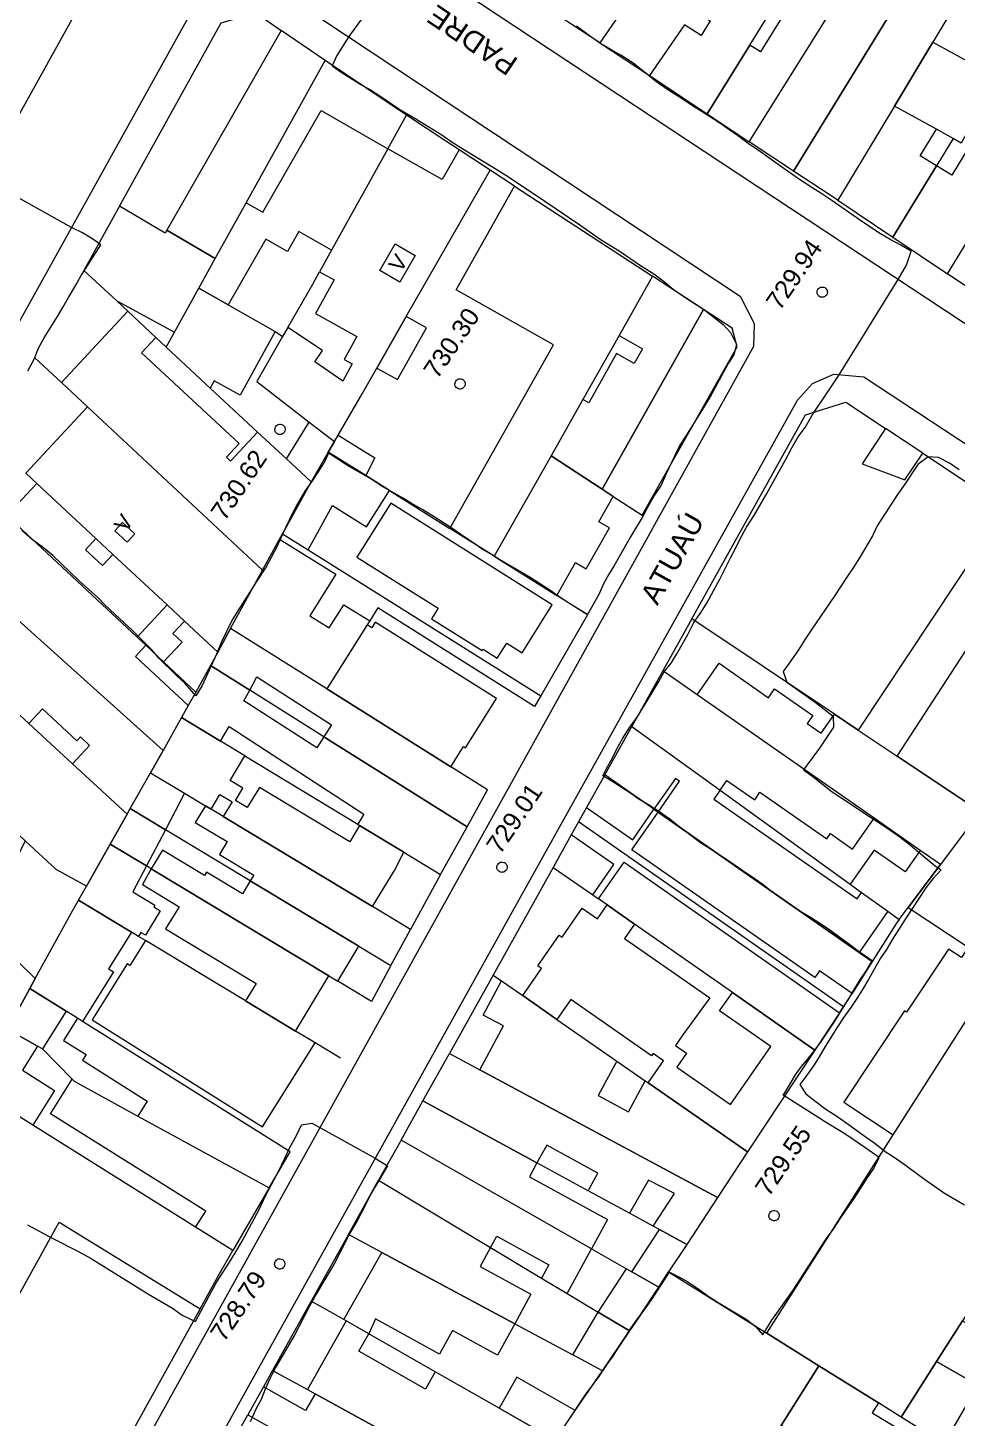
# Model space of a CAD drawing. Header units: metres. Extents: x 325024 to 7190115, y 7391967 to 10157759.
# Drawn here: x 325804.2 to 325894, y 7392472.1 to 7392606.5 of the extents above; entities that cross this region are included whole.
import ezdxf
from ezdxf.enums import TextEntityAlignment as Align

# ---------------------------------------------------------------- set-up
doc = ezdxf.new("R2010")
doc.units = ezdxf.units.M
doc.layers.get('0').update_dxf_attribs({"lineweight": 18})
for name, color, linetype, lineweight in [('100_SIST_VIARIO_MEIO_FIO', 1, 'Continuous', 18), ('160_P_SIMP_ASF_TOP', 7, 'Continuous', 18), ('206_MURO_E_MURO_ARRIMO', 7, 'Continuous', 18), ('214_PROJ_BEIRAL_EDIF', 10, 'Continuous', 18), ('600_CURVA_MESTRA', 14, 'Continuous', 18), ('604_CURVA_INTERM', 7, 'Continuous', 18), ('606_PTO_COTADO', 7, 'Continuous', 18), ('608_PTO_COTADO_INTERVIA', 1, 'Continuous', 18)]:
    doc.layers.add(name, color=color, linetype=linetype, lineweight=lineweight)
doc.styles.add('Style-Arial', font='arial.ttf', dxfattribs={"height": 1.75})

# ---------------------------------------------------------------- blocks, each defined once
blk = doc.blocks.new('SP09')
at = {"color": 0, "linetype": 'Continuous'}
blk.add_lwpolyline([(-0.03, -0.51), (-0.14, -0.49), (-0.24, -0.46), (-0.31, -0.42), (-0.35, -0.39), (-0.42, -0.31), (-0.47, -0.24), (-0.51, -0.15), (-0.52, -0.09), (-0.52, 0.03), (-0.51, 0.11), (-0.48, 0.2), (-0.44, 0.27), (-0.4, 0.33), (-0.32, 0.39), (-0.23, 0.44), (-0.15, 0.48), (-0.1, 0.48), (-0.03, 0.48), (0.08, 0.48), (0.19, 0.44), (0.27, 0.4), (0.35, 0.32), (0.41, 0.23), (0.46, 0.11), (0.48, 0.03), (0.48, -0.03), (0.47, -0.08), (0.44, -0.21), (0.38, -0.3), (0.31, -0.38), (0.23, -0.44), (0.1, -0.49), (0.02, -0.51)], close=True, dxfattribs=at)
blk = doc.blocks.new('SP10')
at = {"color": 0, "linetype": 'Continuous'}
blk.add_lwpolyline([(-0.03, -0.51), (-0.14, -0.49), (-0.24, -0.46), (-0.31, -0.42), (-0.35, -0.39), (-0.42, -0.31), (-0.47, -0.24), (-0.51, -0.15), (-0.52, -0.09), (-0.52, 0.03), (-0.51, 0.11), (-0.48, 0.2), (-0.44, 0.27), (-0.4, 0.33), (-0.32, 0.39), (-0.23, 0.44), (-0.15, 0.48), (-0.1, 0.48), (-0.03, 0.48), (0.08, 0.48), (0.19, 0.44), (0.27, 0.4), (0.35, 0.32), (0.41, 0.23), (0.46, 0.11), (0.48, 0.03), (0.48, -0.03), (0.47, -0.08), (0.44, -0.21), (0.38, -0.3), (0.31, -0.38), (0.23, -0.44), (0.1, -0.49), (0.02, -0.51)], close=True, dxfattribs=at)

msp = doc.modelspace()

# ---------------------------------------------------------------- linework, layer by layer
at = {"layer": '100_SIST_VIARIO_MEIO_FIO'}
for points in [[(325829.756, 7392625.621), (325829.148, 7392623.53), (325829.717, 7392621.383), (325831.321, 7392619.845), (325896.185, 7392576.98), (325902.788, 7392573.073), (325904.999, 7392573.255), (325906.255, 7392574.057), (325946.57, 7392646.367), (325946.547, 7392648.598), (325945.579, 7392650.61), (325944.539, 7392651.604), (325875.001, 7392700.06), (325872.066, 7392699.871), (325869.907, 7392697.844), (325852.92, 7392667.337)], [(325689.701, 7392691.542), (325691.959, 7392694.463), (325694.711, 7392695.542), (325697.594, 7392694.894), (325779.027, 7392642.401), (325810.75, 7392621.6), (325812.201, 7392618.997), (325812.539, 7392616.036), (325812.024, 7392613.854), (325761.386, 7392522.567), (325740.846, 7392486.005), (325738.907, 7392484.898), (325736.683, 7392484.696), (325734.298, 7392485.62), (325654.002, 7392544.771), (325614.733, 7392573.042), (325613.62, 7392575.791), (325613.79, 7392578.02), (325614.797, 7392579.998), (325664.897, 7392654.489)], [(325793.183, 7392441.832), (325757.595, 7392468.158), (325749.967, 7392474.051), (325748.754, 7392476.766), (325748.723, 7392479.004), (325749.281, 7392480.778), (325820.965, 7392609.833), (325822.818, 7392611.081), (325825.018, 7392611.464), (325827.831, 7392610.539), (325873.017, 7392580.576), (325874.357, 7392577.937), (325874.294, 7392575.705), (325800.201, 7392442.235), (325798.357, 7392440.976), (325796.155, 7392440.614), (325794.273, 7392441.082)], [(325878.555, 7392570.516), (325880.018, 7392572.117), (325882.064, 7392573.008), (325884.985, 7392572.755), (325946.559, 7392532.212), (325947.981, 7392524.986), (325869.288, 7392390.588), (325863.513, 7392389.4), (325806.428, 7392431.976), (325805.139, 7392433.802), (325804.619, 7392435.977), (325804.942, 7392438.19), (325850.689, 7392520.508)]]:
    msp.add_lwpolyline(points, close=True, dxfattribs=at)
at = {"layer": '206_MURO_E_MURO_ARRIMO'}
for p, q in [((325859.457, 7392605.041), (325864.24, 7392601.879)), ((325840.785, 7392598.072), (325832.903, 7392603.337)), ((325844.555, 7392595.554), (325840.785, 7392598.072)), ((325845.856, 7392594.704), (325844.555, 7392595.554)), ((325851.223, 7392591.199), (325848.84, 7392592.755)), ((325890.663, 7392565.393), (325887.078, 7392567.777)), ((325858.261, 7392549.76), (325853.742, 7392541.934)), ((325868.348, 7392549.382), (325865.544, 7392544.354)), ((325853.742, 7392541.934), (325853.15, 7392540.909)), ((325858.174, 7392531.139), (325857.404, 7392529.759)), ((325857.404, 7392529.759), (325856.699, 7392528.493)), ((325854.948, 7392525.353), (325849.141, 7392514.941)), ((325844.061, 7392524.677), (325841.164, 7392519.355)), ((325839.264, 7392515.865), (325837.376, 7392512.396)), ((325849.141, 7392514.941), (325844.912, 7392507.359)), ((325835.153, 7392489.859), (325831.567, 7392483.43)), ((325822.757, 7392486.198), (325823.98, 7392488.311)), ((325820.812, 7392482.683), (325822.757, 7392486.198)), ((325831.567, 7392483.43), (325827.834, 7392476.735)), ((325827.834, 7392476.735), (325826.947, 7392475.144))]:
    msp.add_line(p, q, dxfattribs=at)
for points in [[(325838.978, 7392594.818), (325840.785, 7392598.072)], [(325893.595, 7392595.803), (325891.989, 7392593.165)], [(325829.284, 7392577.52), (325831.71, 7392581.728), (325832.376, 7392582.927)], [(325813.826, 7392579.106), (325812.761, 7392580.098)], [(325817.549, 7392575.641), (325816.544, 7392576.576)], [(325828.091, 7392577.136), (325828.227, 7392577.058), (325828.783, 7392576.652)], [(325807.415, 7392572.22), (325804.847, 7392574.616)], [(325821.802, 7392571.682), (325826.377, 7392567.423)], [(325839.112, 7392561.787), (325844.954, 7392558.118)], [(325831.276, 7392556.043), (325853.742, 7392541.934)], [(325853.15, 7392540.909), (325837.995, 7392550.427), (325837.211, 7392549.178)], [(325858.261, 7392549.76), (325855.294, 7392551.624)], [(325815.574, 7392546.815), (325817.296, 7392545.207)], [(325832.782, 7392537.981), (325825.615, 7392542.482)], [(325825.149, 7392536.126), (325836.066, 7392529.517)], [(325871.077, 7392532.809), (325883.664, 7392523.717)], [(325864.689, 7392530.967), (325865.086, 7392530.689)], [(325825.668, 7392524.058), (325817.477, 7392528.994)], [(325883.014, 7392511.883), (325857.404, 7392529.759)], [(325816.101, 7392525.215), (325815.636, 7392525.496)], [(325858.77, 7392522.685), (325859.316, 7392522.304)], [(325888.388, 7392520.305), (325888.056, 7392519.862), (325885.773, 7392516.249)], [(325815.528, 7392518.28), (325814.851, 7392518.687)], [(325837.376, 7392512.396), (325834.13, 7392514.352)], [(325849.141, 7392514.941), (325849.95, 7392514.379)], [(325883.014, 7392511.883), (325883.83, 7392513.175)], [(325882.629, 7392511.302), (325883.014, 7392511.883)], [(325805.596, 7392507.816), (325808.455, 7392504.871)], [(325834.404, 7392506.905), (325831.942, 7392508.389)], [(325861.097, 7392506.632), (325863.845, 7392504.723)], [(325820.389, 7392490.565), (325804.659, 7392500.439)], [(325858.334, 7392494.092), (325853.382, 7392496.784)], [(325864.612, 7392490.679), (325862.327, 7392491.921)], [(325848.889, 7392488.615), (325853.822, 7392485.654)], [(325858.654, 7392488.483), (325862.046, 7392486.549)], [(325834.709, 7392481.639), (325831.567, 7392483.43)], [(325856.285, 7392484.175), (325859.307, 7392482.362)], [(325851.228, 7392481.238), (325856.833, 7392478.233)], [(325843.548, 7392476.601), (325837.118, 7392480.266)], [(325827.834, 7392476.735), (325831.204, 7392474.883)]]:
    msp.add_lwpolyline(points, dxfattribs=at)
at = {"layer": '214_PROJ_BEIRAL_EDIF'}
for points in [[(325893.463, 7392617.597), (325894.867, 7392619.888), (325897.019, 7392623.401), (325901.133, 7392620.804), (325899.359, 7392617.993), (325896.485, 7392613.186), (325891.647, 7392605.125), (325887.925, 7392598.924), (325882.462, 7392589.833), (325878.186, 7392592.659)], [(325867.63, 7392606.776), (325864.24, 7392601.879), (325869.843, 7392598.175), (325873.954, 7392604.834), (325882.038, 7392617.931), (325878.661, 7392620.037), (325873.351, 7392611.522), (325872.526, 7392612.036), (325869.666, 7392607.45), (325870.128, 7392607.161), (325869.256, 7392605.762)], [(325893.463, 7392617.597), (325878.186, 7392592.659), (325873.904, 7392595.491), (325881.218, 7392607.213), (325881.791, 7392608.131), (325884.894, 7392613.105), (325887.475, 7392611.524), (325888.499, 7392613.196), (325888.096, 7392613.443), (325891.411, 7392618.854)], [(325859.457, 7392605.041), (325855.826, 7392607.441), (325858.197, 7392610.867), (325861.775, 7392608.391)], [(325881.218, 7392607.213), (325878.088, 7392609.164), (325874.986, 7392604.19), (325873.954, 7392604.834), (325869.843, 7392598.175), (325873.904, 7392595.491)], [(325813.041, 7392589.27), (325822.853, 7392606.991), (325826.199, 7392607.942), (325828.661, 7392606.251), (325817.601, 7392586.942), (325817.439, 7392586.65)], [(325893.595, 7392595.803), (325891.983, 7392596.691), (325887.925, 7392598.924), (325891.647, 7392605.125), (325897.704, 7392601.791), (325900.843, 7392607.495), (325914.195, 7392600.147), (325908.562, 7392589.913), (325895.384, 7392597.166), (325894.393, 7392595.364)], [(325825.272, 7392589.593), (325832.903, 7392603.337), (325828.661, 7392606.251), (325817.601, 7392586.942), (325822.281, 7392584.206)], [(325891.989, 7392593.165), (325890.418, 7392594.121), (325891.983, 7392596.691), (325887.925, 7392598.924), (325882.462, 7392589.833), (325887.784, 7392586.26)], [(325838.978, 7392594.818), (325833.525, 7392584.996), (325830.367, 7392586.801), (325829.263, 7392584.869), (325827.16, 7392586.071), (325823.535, 7392579.731), (325820.701, 7392581.346), (325822.281, 7392584.206), (325825.272, 7392589.593), (325826.88, 7392588.673), (325832.508, 7392598.517)], [(325834.166, 7392567.143), (325836.469, 7392571.119), (325837.898, 7392573.618), (325840.748, 7392578.602), (325848.84, 7392592.755), (325845.856, 7392594.704), (325844.211, 7392591.826), (325838.978, 7392594.818), (325833.525, 7392584.996), (325832.376, 7392582.927), (325833.78, 7392582.148), (325831.964, 7392578.877), (325835.967, 7392576.654), (325834.74, 7392574.445), (325835.526, 7392574.009), (325834.603, 7392572.346), (325831.914, 7392574.206), (325832.648, 7392575.326), (325829.284, 7392577.52), (325828.783, 7392576.652), (325826.29, 7392572.326), (325831.378, 7392568.397), (325833.806, 7392566.523)], [(325891.989, 7392593.165), (325887.784, 7392586.26), (325893.069, 7392582.713), (325895.604, 7392586.878), (325896.253, 7392587.943), (325896.906, 7392589.016), (325899.17, 7392592.735), (325895.108, 7392594.97), (325893.463, 7392592.268)], [(325844.954, 7392558.118), (325854.989, 7392575.857), (325845.561, 7392581.191), (325851.223, 7392591.199), (325864.561, 7392582.488), (325861.319, 7392576.757), (325857.822, 7392570.576), (325854.74, 7392565.129), (325849.248, 7392555.421)], [(325813.041, 7392589.27), (325809.595, 7392583.046), (325812.761, 7392580.098), (325818.354, 7392577.097), (325820.701, 7392581.346), (325822.281, 7392584.206), (325817.601, 7392586.942), (325817.439, 7392586.65)], [(325895.604, 7392586.878), (325899.455, 7392584.533), (325900.104, 7392585.598), (325907.394, 7392581.16), (325904.872, 7392576.664), (325904.19, 7392576.428), (325903.476, 7392576.232), (325902.791, 7392576.187), (325893.069, 7392582.713)], [(325839.677, 7392585.616), (325841.618, 7392584.506), (325840.14, 7392581.921), (325838.199, 7392583.031)], [(325820.701, 7392581.346), (325823.535, 7392579.731), (325828.091, 7392577.136), (325824.689, 7392571.008), (325822.196, 7392572.392), (325821.802, 7392571.682), (325817.549, 7392575.641), (325818.354, 7392577.097)], [(325857.822, 7392570.576), (325854.74, 7392565.129), (325859.683, 7392561.905), (325869.487, 7392579.27), (325864.561, 7392582.488), (325861.319, 7392576.757), (325863.576, 7392575.48), (325862.767, 7392574.05), (325861.069, 7392575.01), (325858.382, 7392570.259)], [(325831.542, 7392562.614), (325829.166, 7392564.826), (325826.377, 7392567.423), (325823.772, 7392564.625), (325823.36, 7392565.008), (325824.584, 7392566.322), (325815.163, 7392575.093), (325816.544, 7392576.576), (325813.826, 7392579.106), (325807.415, 7392572.22), (325809.935, 7392569.868), (325826.856, 7392554.076), (325828.503, 7392557.087), (325828.787, 7392557.607), (325831.25, 7392562.112)], [(325840.748, 7392578.602), (325837.898, 7392573.618), (325839.886, 7392572.494), (325842.713, 7392577.491)], [(325860.75, 7392561.209), (325863.551, 7392559.382), (325872.736, 7392575.653), (325872.248, 7392577.467), (325869.487, 7392579.27), (325859.683, 7392561.905)], [(325819.312, 7392549.149), (325822.523, 7392546.152), (325823.772, 7392548.436), (325826.856, 7392554.076), (325809.935, 7392569.868), (325803.973, 7392563.464), (325805.045, 7392562.464), (325810.749, 7392557.14), (325812.396, 7392555.603), (325817.627, 7392550.721)], [(325882.129, 7392540.157), (325868.348, 7392549.382), (325879.34, 7392569.091), (325883.235, 7392570.332), (325887.078, 7392567.777), (325884.8, 7392564.352), (325888.948, 7392562.814), (325890.663, 7392565.393), (325898.672, 7392560.067), (325884.415, 7392538.627)], [(325831.542, 7392562.614), (325829.166, 7392564.826), (325831.378, 7392568.397), (325833.806, 7392566.523), (325833.21, 7392565.493)], [(325834.166, 7392567.143), (325837.699, 7392564.924), (325836.834, 7392563.217), (325833.21, 7392565.493), (325833.806, 7392566.523)], [(325839.112, 7392561.787), (325836.834, 7392563.217), (325833.21, 7392565.493), (325831.542, 7392562.614), (325831.25, 7392562.112), (325828.787, 7392557.607), (325831.276, 7392556.043), (325833.617, 7392560.32), (325836.892, 7392558.252)], [(325855.294, 7392551.624), (325857.094, 7392554.806), (325858.139, 7392554.215), (325860.375, 7392558.168), (325859.356, 7392558.745), (325860.75, 7392561.209), (325859.683, 7392561.905), (325854.74, 7392565.129), (325849.248, 7392555.421)], [(325812.396, 7392555.603), (325811.387, 7392554.522), (325809.74, 7392556.059), (325810.749, 7392557.14), (325805.045, 7392562.464), (325802.14, 7392559.352), (325814.723, 7392547.609), (325817.627, 7392550.721)], [(325819.678, 7392540.988), (325819.026, 7392539.832), (325817.24, 7392536.663), (325799.977, 7392552.153), (325801.228, 7392553.493), (325798.022, 7392556.484), (325801.369, 7392560.071), (325802.14, 7392559.352), (325814.723, 7392547.609), (325815.574, 7392546.815), (325814.578, 7392545.748)], [(325839.245, 7392560.546), (325835.979, 7392555.346), (325843.838, 7392550.41), (325843.196, 7392549.387), (325848.093, 7392546.312), (325848.173, 7392546.44), (325849.539, 7392545.582), (325850.451, 7392547.035), (325851.946, 7392546.095), (325854.862, 7392550.738)], [(325812.572, 7392557.883), (325813.326, 7392558.693), (325814.518, 7392557.583), (325813.764, 7392556.773)], [(325828.503, 7392557.087), (325833.928, 7392553.68), (325831.416, 7392549.681), (325833.309, 7392548.492), (325834.721, 7392550.741), (325837.211, 7392549.178), (325836.97, 7392548.794), (325833.075, 7392542.594), (325823.772, 7392548.436), (325826.856, 7392554.076)], [(325896.201, 7392530.737), (325888.179, 7392536.107), (325902.25, 7392557.687), (325910.313, 7392552.326), (325896.406, 7392531.011)], [(325808.485, 7392535.374), (325813.765, 7392530.498), (325814.073, 7392531.044), (325816.023, 7392534.503), (325817.24, 7392536.663), (325799.977, 7392552.153), (325797.628, 7392554.26), (325794.702, 7392551.125), (325797.952, 7392548.092), (325796.453, 7392546.485), (325796.983, 7392545.996), (325804.263, 7392539.273), (325805.583, 7392540.688), (325808.903, 7392537.59), (325809.252, 7392537.963), (325810.133, 7392537.14)], [(325896.406, 7392531.011), (325896.201, 7392530.737), (325892.374, 7392525.627), (325889.265, 7392521.476), (325895.062, 7392517.632), (325894.398, 7392516.63), (325893.144, 7392517.461), (325889.096, 7392511.356), (325888.895, 7392511.489), (325883.039, 7392502.657), (325887.815, 7392499.49), (325918.212, 7392547.073), (325911.534, 7392551.513), (325899.103, 7392532.448), (325902.313, 7392530.355), (325900.851, 7392528.113)], [(325817.296, 7392545.207), (325819.087, 7392547.127), (325818.199, 7392547.955), (325819.312, 7392549.149), (325822.523, 7392546.152), (325821.82, 7392544.866), (325820.415, 7392542.297)], [(325833.075, 7392542.594), (325845.054, 7392535.07), (325846.284, 7392537.028), (325846.461, 7392536.918), (325849.455, 7392541.685), (325837.745, 7392549.039), (325837.416, 7392548.514), (325836.97, 7392548.794)], [(325825.615, 7392542.482), (325826.296, 7392543.754), (325833.528, 7392539.14), (325832.782, 7392537.981), (325846.624, 7392529.287), (325848.601, 7392532.843), (325845.054, 7392535.07), (325833.075, 7392542.594), (325823.772, 7392548.436), (325822.523, 7392546.152), (325821.82, 7392544.866)], [(325906.035, 7392499.515), (325905.469, 7392498.63), (325902.065, 7392493.309), (325899.461, 7392489.239), (325897.346, 7392485.933), (325894.518, 7392481.512), (325892.008, 7392477.589), (325888.578, 7392472.227), (325886.377, 7392473.601), (325880.63, 7392477.187), (325875.58, 7392480.337), (325887.815, 7392499.49), (325918.212, 7392547.073), (325931.014, 7392538.56), (325925.813, 7392530.431), (325922.363, 7392525.038), (325919.038, 7392519.84), (325916.476, 7392515.835), (325913.992, 7392511.953), (325911.616, 7392508.238), (325908.955, 7392504.08)], [(325796.983, 7392545.996), (325804.263, 7392539.273), (325808.485, 7392535.374), (325813.765, 7392530.498), (325812.135, 7392527.605), (325809.841, 7392523.536), (325806.917, 7392525.137), (325803.9, 7392527.923), (325803.33, 7392528.45), (325791.943, 7392538.965), (325791.159, 7392539.689)], [(325882.129, 7392540.157), (325884.415, 7392538.627), (325888.179, 7392536.107), (325896.201, 7392530.737), (325892.374, 7392525.627), (325890.416, 7392526.993), (325885.962, 7392530.102), (325868.856, 7392542.043), (325870.98, 7392545.086), (325875.751, 7392541.755), (325876.341, 7392542.599), (325880.031, 7392540.023), (325879.507, 7392539.271), (325880.854, 7392538.331)], [(325825.615, 7392542.482), (325821.82, 7392544.866), (325820.415, 7392542.297), (325819.678, 7392540.988), (325819.026, 7392539.832), (325822.787, 7392537.556), (325823.637, 7392538.961), (325836.65, 7392530.483), (325836.066, 7392529.517), (325836.241, 7392529.412), (325840.504, 7392526.831), (325844.061, 7392524.677), (325846.624, 7392529.287), (325832.782, 7392537.981), (325832.093, 7392536.91), (325825.056, 7392541.437)], [(325871.077, 7392532.809), (325871.742, 7392533.762), (325874.423, 7392531.89), (325874.928, 7392532.613), (325881.38, 7392528.11), (325881.74, 7392528.625), (325883.885, 7392527.127), (325885.962, 7392530.102), (325868.856, 7392542.043), (325865.544, 7392544.354), (325862.543, 7392538.973)], [(325823.066, 7392530.26), (325837.494, 7392521.566), (325839.601, 7392525.061), (325840.504, 7392526.831), (325836.241, 7392529.412), (325835.287, 7392527.828), (325826.559, 7392533.087), (325825.383, 7392531.134), (325824.247, 7392531.818), (325824.955, 7392532.994), (325823.713, 7392533.743), (325825.149, 7392536.126), (325822.787, 7392537.556), (325819.026, 7392539.832), (325817.24, 7392536.663), (325816.023, 7392534.503), (325819.328, 7392532.512), (325821.33, 7392531.305), (325821.877, 7392530.976), (325822.739, 7392532.407), (325823.928, 7392531.691)], [(325871.077, 7392532.809), (325870.483, 7392531.958), (325884.319, 7392522.3), (325884.757, 7392522.928), (325887.28, 7392521.105), (325884.507, 7392517.133), (325865.086, 7392530.689), (325867.17, 7392533.675), (325866.773, 7392533.953), (325864.689, 7392530.967), (325859.93, 7392534.288), (325862.543, 7392538.973)], [(325819.328, 7392532.512), (325817.477, 7392528.994), (325814.073, 7392531.044), (325816.023, 7392534.503)], [(325864.689, 7392530.967), (325859.93, 7392534.288), (325858.174, 7392531.139), (325862.635, 7392528.025)], [(325817.477, 7392528.994), (325815.636, 7392525.496), (325812.135, 7392527.605), (325813.765, 7392530.498), (325814.073, 7392531.044)], [(325837.494, 7392521.566), (325823.066, 7392530.26), (325821.877, 7392530.976), (325821.33, 7392531.305), (325820.355, 7392529.687), (325823.421, 7392527.84), (325822.681, 7392526.611), (325826.001, 7392524.611), (325825.668, 7392524.058), (325836.166, 7392517.732), (325839.264, 7392515.865), (325841.164, 7392519.355)], [(325885.773, 7392516.249), (325883.83, 7392513.175), (325880.689, 7392515.367), (325880.226, 7392514.704), (325862.543, 7392527.047), (325865.086, 7392530.689), (325884.507, 7392517.133)], [(325803.9, 7392527.923), (325801.343, 7392522.759), (325797.611, 7392526.242), (325795.346, 7392523.815), (325798.445, 7392520.825), (325801.323, 7392518.049), (325804.889, 7392514.609), (325808.341, 7392520.875), (325809.071, 7392522.17), (325809.841, 7392523.536), (325806.917, 7392525.137)], [(325815.636, 7392525.496), (325814.311, 7392522.978), (325816.451, 7392521.689), (325816.353, 7392521.527), (325816.961, 7392521.161), (325815.534, 7392518.793), (325815.08, 7392519.067), (325814.851, 7392518.687), (325814.194, 7392519.083), (325809.071, 7392522.17), (325809.841, 7392523.536), (325812.135, 7392527.605)], [(325858.77, 7392522.685), (325860.818, 7392525.618), (325856.699, 7392528.493), (325854.948, 7392525.353)], [(325816.101, 7392525.215), (325833.264, 7392514.874), (325834.13, 7392514.352), (325836.166, 7392517.732), (325825.668, 7392524.058), (325824.917, 7392522.811), (325821.451, 7392524.9), (325821.251, 7392524.567), (325817.187, 7392527.016)], [(325888.388, 7392520.305), (325889.265, 7392521.476), (325892.374, 7392525.627), (325890.416, 7392526.993), (325888.97, 7392524.922), (325885.967, 7392527.018), (325883.664, 7392523.717), (325884.757, 7392522.928), (325887.28, 7392521.105)], [(325816.101, 7392525.215), (325815.251, 7392523.682), (325818.789, 7392521.55), (325817.491, 7392519.396), (325826.234, 7392514.128), (325825.218, 7392512.441), (325830.045, 7392509.532), (325833.264, 7392514.874)], [(325882.629, 7392511.302), (325880.241, 7392507.698), (325872.267, 7392513.264), (325862.811, 7392519.864), (325860.152, 7392521.721), (325859.316, 7392522.304), (325861.791, 7392525.848)], [(325809.071, 7392522.17), (325814.194, 7392519.083), (325811.979, 7392515.555), (325812.464, 7392515.25), (325809.457, 7392510.46), (325808.966, 7392510.768), (325807.878, 7392511.451), (325804.364, 7392513.657), (325804.889, 7392514.609), (325808.341, 7392520.875)], [(325872.267, 7392513.264), (325880.241, 7392507.698), (325873.724, 7392497.858), (325864.12, 7392504.532), (325865.598, 7392506.657), (325864.605, 7392507.347), (325864.459, 7392507.137), (325856.637, 7392512.573), (325855.305, 7392510.657), (325851.997, 7392512.956), (325853.827, 7392515.589), (325853.462, 7392515.843), (325855.519, 7392518.802), (325855.8, 7392518.607), (325857.739, 7392521.398), (325859.215, 7392520.373), (325860.152, 7392521.721), (325862.811, 7392519.864), (325861.852, 7392518.485), (325870.101, 7392512.752), (325867.472, 7392509.164), (325866.767, 7392508.151), (325867.844, 7392507.402), (325866.893, 7392506.034), (325872.074, 7392502.433), (325875.977, 7392508.05), (325871.032, 7392511.486)], [(325801.323, 7392518.049), (325804.889, 7392514.609), (325804.364, 7392513.657), (325802.839, 7392510.889), (325800.263, 7392513.374), (325801.523, 7392514.68), (325799.736, 7392516.405)], [(325831.942, 7392508.389), (325830.045, 7392509.532), (325825.218, 7392512.441), (325815.528, 7392518.28), (325814.021, 7392515.879), (325813.781, 7392516.029), (325810.384, 7392510.617), (325826.852, 7392500.28)], [(325849.95, 7392514.379), (325851.997, 7392512.956), (325855.305, 7392510.657), (325861.097, 7392506.632), (325859.308, 7392503.297), (325862.236, 7392501.726), (325863.845, 7392504.723), (325864.12, 7392504.532), (325873.724, 7392497.858), (325870.832, 7392493.451), (325847.849, 7392505.783), (325850.132, 7392510.037), (325848.182, 7392511.083)], [(325805.114, 7392508.087), (325802.2, 7392509.728), (325802.839, 7392510.889), (325804.364, 7392513.657), (325807.878, 7392511.451), (325805.596, 7392507.816)], [(325827.484, 7392494.363), (325829.514, 7392497.87), (325809.457, 7392510.46), (325808.966, 7392510.768), (325807.623, 7392508.628), (325809.796, 7392507.265), (325809.445, 7392506.707), (325815.717, 7392502.77), (325814.798, 7392501.306)], [(325800.469, 7392506.65), (325801.185, 7392507.886), (325802.2, 7392509.728), (325805.114, 7392508.087), (325803.645, 7392505.746), (325806.762, 7392503.79), (325804.659, 7392500.439), (325798.948, 7392504.024)], [(325853.382, 7392496.784), (325842.357, 7392502.777), (325844.912, 7392507.359), (325847.849, 7392505.783), (325870.832, 7392493.451), (325867.857, 7392488.915), (325865.222, 7392490.348), (325864.612, 7392490.679), (325866.682, 7392493.824), (325864.153, 7392495.124), (325862.327, 7392491.921), (325858.334, 7392494.092), (325859.263, 7392495.781), (325854.324, 7392498.497)], [(325820.389, 7392490.565), (325821.37, 7392492.126), (325806.366, 7392501.544), (325808.455, 7392504.871), (325808.648, 7392504.673), (325814.798, 7392501.306), (325827.484, 7392494.363), (325823.98, 7392488.311)], [(325853.382, 7392496.784), (325852.651, 7392495.455), (325860.204, 7392491.303), (325858.654, 7392488.483), (325840.239, 7392498.98), (325842.357, 7392502.777)], [(325848.889, 7392488.615), (325849.487, 7392489.703), (325854.525, 7392486.933), (325853.822, 7392485.654), (325856.285, 7392484.175), (325858.654, 7392488.483), (325840.239, 7392498.98), (325838.078, 7392495.104)], [(325851.228, 7392481.238), (325838.371, 7392488.132), (325835.153, 7392489.859), (325838.078, 7392495.104), (325848.889, 7392488.615), (325847.883, 7392486.785), (325852.794, 7392484.086)], [(325820.812, 7392482.683), (325802.784, 7392450.101), (325788.815, 7392457.83), (325807.199, 7392491.055)], [(325865.145, 7392484.783), (325862.544, 7392486.266), (325865.222, 7392490.348), (325867.857, 7392488.915), (325866.106, 7392486.248)], [(325837.118, 7392480.266), (325834.939, 7392481.508), (325834.709, 7392481.639), (325838.371, 7392488.132), (325851.228, 7392481.238), (325849.554, 7392478.192), (325845.213, 7392480.579), (325843.967, 7392478.312), (325837.774, 7392481.717)], [(325866.809, 7392455.269), (325865.895, 7392453.783), (325862.323, 7392455.998), (325863.196, 7392457.406), (325851.482, 7392464.669), (325855.122, 7392470.003), (325857.067, 7392472.848), (325859.698, 7392476.696), (325862.331, 7392480.547), (325863.198, 7392481.816), (325865.145, 7392484.783), (325866.106, 7392486.248), (325875.58, 7392480.337), (325880.63, 7392477.187), (325876.984, 7392471.416), (325874.54, 7392467.546), (325872.012, 7392463.544), (325869.179, 7392459.059), (325867.675, 7392456.678)], [(325865.145, 7392484.783), (325863.198, 7392481.816), (325862.331, 7392480.547), (325859.307, 7392482.362), (325862.046, 7392486.549), (325862.544, 7392486.266)], [(325856.833, 7392478.233), (325859.307, 7392482.362), (325862.331, 7392480.547), (325859.698, 7392476.696)], [(325847.169, 7392466.107), (325851.019, 7392463.991), (325851.482, 7392464.669), (325855.122, 7392470.003), (325849.726, 7392473.079), (325843.548, 7392476.601), (325842.595, 7392474.929), (325836.166, 7392478.594), (325837.118, 7392480.266), (325834.939, 7392481.508), (325831.204, 7392474.883), (325831.939, 7392474.479), (325846.186, 7392466.647), (325847.643, 7392469.377), (325848.66, 7392468.818)], [(325898.293, 7392479.345), (325895.977, 7392475.311), (325892.008, 7392477.589), (325894.518, 7392481.512)], [(325898.568, 7392458.433), (325884.238, 7392467.053), (325883.034, 7392467.777), (325884.174, 7392469.672), (325882.507, 7392470.675), (325881.367, 7392468.78), (325880.77, 7392469.139), (325876.984, 7392471.416), (325880.63, 7392477.187), (325886.377, 7392473.601), (325885.791, 7392472.626), (325890.109, 7392470.029), (325890.653, 7392470.933), (325896.068, 7392467.823), (325900.747, 7392465.136), (325899.453, 7392462.985), (325900.814, 7392462.167)], [(325895.977, 7392475.311), (325893.682, 7392471.311), (325896.466, 7392469.713), (325898.761, 7392473.713), (325908.701, 7392468.007), (325905.772, 7392462.903), (325896.349, 7392468.312), (325896.068, 7392467.823), (325890.653, 7392470.933), (325888.578, 7392472.227), (325892.008, 7392477.589)], [(325846.186, 7392466.647), (325831.939, 7392474.479), (325831.019, 7392472.848), (325826.947, 7392475.144), (325825.436, 7392472.436), (325839.112, 7392464.724), (325839.779, 7392465.937), (325844.4, 7392463.397)], [(325849.726, 7392473.079), (325855.122, 7392470.003), (325857.067, 7392472.848), (325851.426, 7392476.063)], [(325839.643, 7392458.683), (325827.288, 7392465.65), (325823, 7392468.068), (325825.436, 7392472.436), (325839.112, 7392464.724), (325838.214, 7392463.09), (325839.627, 7392462.313), (325839.046, 7392461.256), (325840.591, 7392460.407)]]:
    msp.add_lwpolyline(points, close=True, dxfattribs=at)
at = {"layer": '600_CURVA_MESTRA', "elevation": 730}
for points in [[(325840.896, 7392613.517), (325835.18, 7392605.666), (325834.026, 7392603.832), (325833.584, 7392602.823), (325834.444, 7392602.201), (325836.345, 7392601.021), (325837.274, 7392600.506), (325838.208, 7392599.936), (325840.032, 7392598.671), (325841.66, 7392597.717), (325844.178, 7392596.142), (325845.195, 7392595.461), (325846.379, 7392594.705), (325849.757, 7392592.655), (325850.624, 7392592.1), (325854.141, 7392589.757), (325857.538, 7392587.462), (325859.495, 7392586.08), (325861.407, 7392584.868), (325863.399, 7392583.521), (325864.66, 7392582.712), (325865.566, 7392582.049), (325866.553, 7392581.238), (325867.767, 7392580.393), (325868.772, 7392579.766), (325869.602, 7392579.197), (325871.386, 7392577.829), (325872.1, 7392577.035), (325872.662, 7392575.9), (325872.397, 7392574.908), (325871.871, 7392574.047), (325870.775, 7392572.013), (325870.145, 7392570.911), (325869.604, 7392570.008), (325867.79, 7392567.108), (325867.178, 7392566.147), (325866.724, 7392565.237), (325865.788, 7392563.248), (325865.374, 7392562.287), (325864.697, 7392561.29), (325864.059, 7392560.142), (325863.562, 7392559.16), (325862.426, 7392557.302), (325860.807, 7392554.481), (325860.285, 7392553.627), (325859.819, 7392552.746), (325859.384, 7392551.787), (325858.775, 7392550.682), (325858.25, 7392549.8), (325857.311, 7392550.382), (325856.356, 7392550.947), (325855.477, 7392551.531), (325854.607, 7392552.147), (325852.708, 7392553.362), (325849.797, 7392555.062), (325849.039, 7392555.571), (325848.091, 7392556.125), (325847.264, 7392556.704), (325846.235, 7392557.352), (325845.241, 7392558.088), (325843.432, 7392559.25), (325842.344, 7392559.91), (325841.216, 7392560.549), (325840.307, 7392561.101), (325838.333, 7392562.235), (325837.249, 7392562.93), (325835.074, 7392564.18), (325834.117, 7392564.795), (325833.245, 7392565.389), (325832.831, 7392564.538), (325832.266, 7392563.634), (325831.588, 7392562.606), (325830.948, 7392561.723), (325830.25, 7392560.494), (325829.767, 7392559.591), (325828.747, 7392557.496), (325828.226, 7392556.321), (325827.191, 7392554.403), (325826.256, 7392552.989), (325824.466, 7392550.159), (325823.876, 7392549.204), (325822.887, 7392547.141), (325822.395, 7392545.975), (325821.013, 7392542.944), (325820.412, 7392541.942), (325820.019, 7392542.396), (325819.332, 7392543.144), (325818.525, 7392543.907), (325816.84, 7392545.579), (325816.173, 7392546.357), (325815.313, 7392547.227), (325814.31, 7392548.205), (325812.584, 7392549.812), (325811.644, 7392550.687), (325810.926, 7392551.44), (325810.033, 7392552.257), (325809.104, 7392553.079), (325806.589, 7392555.484), (325805.686, 7392556.249), (325804.596, 7392557.057), (325803.578, 7392557.913)], [(325856.34, 7392471.753), (325858.086, 7392474.447), (325858.713, 7392475.232), (325859.399, 7392476.15), (325860.034, 7392477.159), (325860.667, 7392478.018), (325861.9, 7392479.94), (325862.491, 7392480.85), (325863.091, 7392481.73), (325863.825, 7392482.671), (325864.457, 7392483.568), (325865.075, 7392484.5), (325866.183, 7392486.23), (325867.077, 7392485.771), (325867.972, 7392485.283), (325868.926, 7392484.659), (325869.979, 7392483.871), (325870.889, 7392483.301), (325873.696, 7392481.628), (325874.495, 7392480.972), (325875.193, 7392480.175), (325876.081, 7392481.583), (325877.429, 7392483.485), (325878.138, 7392484.499), (325878.861, 7392485.597), (325879.521, 7392486.652), (325880.21, 7392487.673), (325880.739, 7392488.554), (325881.362, 7392489.483), (325882.009, 7392490.341), (325882.721, 7392491.444), (325884.105, 7392493.428), (325884.693, 7392494.33), (325885.237, 7392495.214), (325885.922, 7392496.236), (325886.46, 7392497.326), (325885.064, 7392498.274), (325883.23, 7392499.532), (325881.157, 7392500.796), (325880.258, 7392501.385), (325877.17, 7392503.342), (325877.323, 7392503.549), (325878.367, 7392505.286), (325878.947, 7392506.119), (325879.474, 7392506.717), (325880.124, 7392507.553), (325880.878, 7392508.562), (325882.236, 7392510.594), (325882.845, 7392511.598), (325883.472, 7392512.555), (325884, 7392513.499), (325884.567, 7392514.401), (325885.219, 7392515.372), (325885.792, 7392516.322), (325885.26, 7392516.668), (325884.425, 7392517.267), (325883.628, 7392517.871), (325881.781, 7392519.218), (325880.778, 7392519.891), (325879.651, 7392520.603), (325878.449, 7392521.306), (325876.342, 7392522.799), (325875.2, 7392523.684), (325874.04, 7392524.513), (325873.179, 7392525.085), (325872.201, 7392525.773), (325871.247, 7392526.41), (325870.302, 7392527.003), (325869.177, 7392527.736), (325867.186, 7392529.229), (325866.229, 7392530.006), (325865.155, 7392530.747), (325864.245, 7392531.337), (325863.068, 7392532.054), (325862.656, 7392532.373), (325860.62, 7392533.677), (325859.739, 7392534.214), (325860.096, 7392534.894), (325860.663, 7392535.879), (325861.089, 7392536.806), (325861.684, 7392537.843), (325862.3, 7392538.814), (325863.196, 7392540.072), (325863.443, 7392540.525), (325863.996, 7392541.375), (325865.155, 7392543.324), (325865.686, 7392544.243), (325866.343, 7392545.102), (325866.893, 7392545.992), (325867.956, 7392547.858), (325868.55, 7392549.008), (325869.239, 7392550.011), (325869.828, 7392550.967), (325871.038, 7392553.216), (325872.098, 7392555.266), (325872.561, 7392556.161), (325873.024, 7392557.121), (325873.626, 7392558.231), (325874.4, 7392559.422), (325875.585, 7392561.475), (325876.755, 7392563.586), (325877.387, 7392564.735), (325878, 7392565.905), (325878.634, 7392566.953), (325879.309, 7392567.868), (325880.068, 7392569.227), (325880.965, 7392570.539), (325881.941, 7392572.006), (325882.588, 7392572.963), (325888.302, 7392582.189), (325889.095, 7392583.568), (325889.533, 7392584.921), (325888.559, 7392585.494), (325887.511, 7392586.055), (325886.434, 7392586.683), (325884.544, 7392587.956), (325881.892, 7392589.811), (325880.921, 7392590.463), (325879.944, 7392591.062), (325878.749, 7392591.833), (325876.906, 7392593.121), (325874.98, 7392594.526), (325873.797, 7392595.322), (325872.76, 7392596.078), (325870.847, 7392597.42), (325869.331, 7392598.37), (325868.409, 7392598.956), (325867.142, 7392599.793), (325865.943, 7392600.559), (325864.85, 7392601.329), (325863.778, 7392602.216), (325862.673, 7392603.075), (325861.486, 7392603.857), (325860.549, 7392604.374), (325859.551, 7392604.962), (325858.448, 7392605.739), (325857.203, 7392606.667)], [(325804.167, 7392573.343), (325804.786, 7392574.469), (325805.188, 7392575.527), (325805.757, 7392576.531), (325807.03, 7392578.582), (325807.598, 7392579.531), (325808.097, 7392580.42), (325808.796, 7392581.61), (325809.311, 7392582.556), (325810.05, 7392583.643), (325811.242, 7392585.54), (325810.364, 7392586.137), (325809.463, 7392586.674), (325808.401, 7392587.213), (325799.872, 7392591.948)]]:
    msp.add_lwpolyline(points, dxfattribs=at)
at = {"layer": '604_CURVA_INTERM', "elevation": 731}
msp.add_lwpolyline([(325894.187, 7392563.765), (325893.261, 7392564.415), (325892.2, 7392564.959), (325891.174, 7392565.028), (325890.194, 7392564.297), (325888.93, 7392562.4), (325888.215, 7392561.381), (325886.269, 7392558.377), (325885.804, 7392557.411), (325884.543, 7392555.279), (325883.937, 7392554.29), (325883.326, 7392553.393), (325882.103, 7392551.531), (325879.958, 7392548.37), (325879.309, 7392547.406), (325878.67, 7392546.375), (325877.913, 7392545.308), (325877.16, 7392544.292), (325877.536, 7392543.241), (325880.282, 7392541.319), (325882.017, 7392539.97), (325882.034, 7392538.904), (325880.679, 7392536.869), (325879.395, 7392535.119), (325879.154, 7392534.767), (325880.045, 7392534.136), (325881.917, 7392532.659), (325883.763, 7392531.441), (325884.784, 7392530.739), (325887.192, 7392529.171), (325888.342, 7392528.363), (325889.307, 7392527.613), (325891.874, 7392525.502), (325892.43, 7392525.102), (325891.648, 7392524.245), (325890.977, 7392523.365), (325888.928, 7392520.288), (325887.736, 7392518.419), (325887.149, 7392517.429), (325886.581, 7392516.569), (325885.447, 7392514.575), (325884.851, 7392513.555), (325884.286, 7392512.667), (325883.709, 7392511.807), (325883.045, 7392510.876), (325882.43, 7392509.955), (325881.222, 7392508.039), (325880.64, 7392507.049), (325880.094, 7392506.174), (325879.451, 7392505.263), (325878.789, 7392504.379), (325879.378, 7392503.477), (325880.234, 7392502.789), (325881.305, 7392501.99), (325882.158, 7392501.443), (325883.245, 7392500.703), (325885.111, 7392499.351), (325886.046, 7392498.694), (325887.039, 7392497.901), (325887.813, 7392497.409), (325888.876, 7392496.666), (325890.829, 7392495.228), (325892.781, 7392493.866), (325894.708, 7392492.729)], dxfattribs=at)
at = {"layer": '604_CURVA_INTERM', "elevation": 729, "flags": 128}
msp.add_lwpolyline([(325804.127, 7392490.808), (325806.591, 7392489.485), (325809.017, 7392488.272), (325810.277, 7392487.537), (325813.204, 7392485.75), (325815.831, 7392484.093), (325818.137, 7392482.738), (325819.101, 7392482.069), (325820.385, 7392481.463), (325821.916, 7392484.366), (325822.445, 7392485.289), (325823.661, 7392487.194), (325824.285, 7392488.195), (325824.879, 7392489.211), (325826.531, 7392492.284), (325827.156, 7392493.604), (325827.714, 7392494.707), (325828.435, 7392496.015), (325829, 7392497.251), (325829.487, 7392498.262), (325830.164, 7392499.489), (325830.607, 7392500.458), (325831.624, 7392500.63), (325832.387, 7392500.213), (325837.754, 7392497.232), (325838.934, 7392496.489), (325837.76, 7392494.532), (325837.155, 7392493.491), (325836.571, 7392492.3), (325836.027, 7392491.244), (325835.302, 7392489.994), (325834.295, 7392488.03), (325833.752, 7392486.967), (325832.598, 7392485.043), (325832.039, 7392484.099), (325831.383, 7392482.939), (325829.947, 7392480.148), (325828.121, 7392477.015), (325827.554, 7392475.908), (325827.122, 7392474.921), (325826.72, 7392473.931), (325826.254, 7392473.045), (325825.671, 7392471.754)], dxfattribs=at)

# ---------------------------------------------------------------- block references
at = {"layer": '606_PTO_COTADO', "rotation": 55.83005668387076}
for p in [(325845.951, 7392572.111, 730.305), (325828.553, 7392567.711, 730.62), (325850.007, 7392525.396, 729.01), (325876.301, 7392491.718, 729.55), (325828.527, 7392487.053, 728.795)]:
    msp.add_blockref('SP09', p, dxfattribs=at)
at = {"layer": '608_PTO_COTADO_INTERVIA', "rotation": 55.83005668387076}
msp.add_blockref('SP10', (325880.95, 7392580.977, 729.94), dxfattribs=at)

# ---------------------------------------------------------------- texts
at = {"layer": '160_P_SIMP_ASF_TOP', "style": 'Style-Arial'}
msp.add_text('PADRE', height=2, rotation=145.83006, dxfattribs=at).set_placement((325851.682, 7392603.424))
msp.add_text('ATUAÚ', height=2, rotation=60.88326, dxfattribs=at).set_placement((325864.14, 7392551.084), align=Align.MIDDLE_LEFT)
at = {"layer": '214_PROJ_BEIRAL_EDIF', "style": 'Style-Arial'}
for p in [(325840.186, 7392582.769), (325813.657, 7392557.64)]:
    msp.add_text('V', height=1.5, rotation=55.83006, dxfattribs=at).set_placement(p)
at = {"layer": '606_PTO_COTADO', "style": 'Style-Arial'}
for s, p in [('730.30', (325845.114, 7392576.042, 730.305)), ('730.62', (325824.558, 7392562.322, 730.62)), ('729.01', (325851.185, 7392530.098, 729.01)), ('729.55', (325877.159, 7392497.011, 729.55)), ('728.79', (325824.506, 7392482.958, 728.795))]:
    msp.add_text(s, height=1.75, rotation=55.83006, dxfattribs=at).set_placement(p, align=Align.MIDDLE_CENTER)
at = {"layer": '608_PTO_COTADO_INTERVIA', "style": 'Style-Arial'}
msp.add_text('729.94', height=1.75, rotation=55.83006, dxfattribs=at).set_placement((325878.225, 7392582.659, 729.94), align=Align.MIDDLE_CENTER)

doc.saveas('drawing.dxf')
